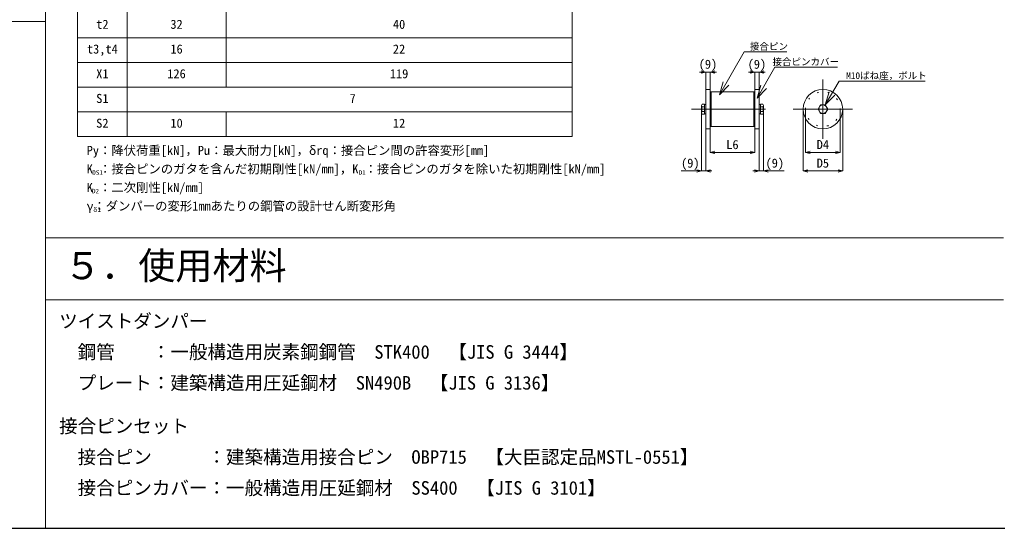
# Model space of a CAD drawing. Units: millimetres on the paper. Extents: x -210 to 210, y -148 to 148.
# Drawn here: x -59.2 to 99, y -140 to -57.7 of the extents above; entities that cross this region are included whole.
import ezdxf
from ezdxf.enums import TextEntityAlignment as Align

# ---------------------------------------------------------------- set-up
doc = ezdxf.new("R2010")
doc.units = ezdxf.units.MM
for name, pattern in [('CHAIN', [18.5, 12, -1.5, 3.5, -1.5]), ('DOTTED', [1.75, 0.25, -1.5]), ('USER3', [1, 0.5, -0.5])]:
    doc.linetypes.add(name, pattern=pattern)
for name, color, linetype, lineweight in [('0-0_レイヤ0', 2, 'Continuous', 18), ('0-1_レイヤ14', 7, 'Continuous', 13), ('0-2_レイヤ15', 3, 'USER3', 18)]:
    doc.layers.add(name, color=color, linetype=linetype, lineweight=lineweight)
doc.styles.add('ＭＳ ゴシック', font='')
doc.styles.get('ＭＳ ゴシック').set_extended_font_data('MS Gothic')

# ---------------------------------------------------------------- blocks, each defined once
blk = doc.blocks.new('M10-1')
at = {"layer": '0-0_レイヤ0', "color": 7}
for p, q in [((49454.79, 689.58), (49457.25, 690.98)), ((49455.41, 684.58), (49455.41, 682.08)), ((49473.81, 682.08), (49455.41, 682.08)), ((49457.25, 690.98), (49459.7, 689.58)), ((49457.25, 690.98), (49471.97, 690.98)), ((49459.7, 689.58), (49464.61, 690.98)), ((49459.7, 689.58), (49459.7, 684.58)), ((49463.87, 684.58), (49464.54, 682.08)), ((49464.67, 684.58), (49465.34, 682.08)), ((49473.81, 684.58), (49473.81, 682.08)), ((49474.42, 689.58), (49474.42, 684.58))]:
    blk.add_line(p, q, dxfattribs=at)
for points in [[(49454.79, 689.58), (49454.79, 684.58), (49474.42, 684.58)], [(49464.61, 690.98), (49469.52, 689.58), (49469.52, 684.58)], [(49469.52, 689.58), (49471.97, 690.98), (49474.42, 689.58)]]:
    blk.add_lwpolyline(points, dxfattribs=at)
blk = doc.blocks.new('M10-12')
at = {"layer": '0-0_レイヤ0', "color": 7}
for p, q in [((49200.39, 701.62), (49198.99, 699.17)), ((49198.99, 699.17), (49200.39, 696.71)), ((49198.99, 699.17), (49198.99, 684.44)), ((49200.39, 696.71), (49198.99, 691.8)), ((49200.39, 696.71), (49205.39, 696.71)), ((49205.39, 701), (49207.89, 701)), ((49205.39, 692.54), (49207.89, 691.87)), ((49207.89, 682.6), (49207.89, 701)), ((49200.39, 681.99), (49205.39, 681.99)), ((49205.39, 691.74), (49207.89, 691.07)), ((49205.39, 682.6), (49207.89, 682.6))]:
    blk.add_line(p, q, dxfattribs=at)
for points in [[(49200.39, 701.62), (49205.39, 701.62), (49205.39, 681.99)], [(49198.99, 691.8), (49200.39, 686.9), (49205.39, 686.9)], [(49200.39, 686.9), (49198.99, 684.44), (49200.39, 681.99)]]:
    blk.add_lwpolyline(points, dxfattribs=at)

msp = doc.modelspace()

# ---------------------------------------------------------------- linework, layer by layer
at = {"layer": '0-0_レイヤ0', "color": 4}
for p, q in [((-49.8, 19.8), (-49.8, -76.6)), ((-41.8, 19.8), (-41.8, -76.6)), ((-25.8, -68.6), (-25.8, 19.8)), ((30.2, 19.8), (30.2, -76.6)), ((-49.8, -60.6), (30.2, -60.6)), ((-49.8, -64.6), (30.2, -64.6)), ((-49.8, -68.6), (30.2, -68.6)), ((-49.8, -72.6), (30.2, -72.6)), ((-25.8, -76.6), (-25.8, -72.6)), ((-49.8, -76.6), (30.2, -76.6))]:
    msp.add_line(p, q, dxfattribs=at)
at = {"layer": '0-0_レイヤ0', "color": 4, "lineweight": 13}
for p, q in [((51.809, -66.161), (51.059, -65.974)), ((51.809, -66.161), (51.059, -66.349)), ((51.809, -68.961), (51.809, -66.161)), ((52.529, -66.161), (53.279, -65.974)), ((52.529, -68.961), (52.529, -66.161)), ((52.529, -66.161), (53.279, -66.349)), ((59.729, -66.161), (58.979, -65.974)), ((59.729, -66.161), (58.979, -66.349)), ((59.729, -68.961), (59.729, -66.161)), ((60.449, -66.161), (61.199, -65.974)), ((60.449, -69.168), (60.449, -66.161)), ((60.449, -66.161), (61.199, -66.349)), ((54.036, -69.824), (54.637, -67.724)), ((54.036, -69.824), (55.555, -68.253)), ((60.102, -70.383), (60.703, -68.282)), ((60.102, -70.383), (61.62, -68.812)), ((71.154, -71.481), (71.755, -69.381)), ((71.154, -71.481), (72.672, -69.911)), ((51.097, -72.75), (51.097, -82.161)), ((61.161, -72.75), (61.161, -82.161)), ((67.561, -72.161), (67.561, -82.161)), ((67.961, -72.161), (67.961, -79.161)), ((73.561, -72.161), (73.561, -79.161)), ((73.961, -72.161), (73.961, -82.161)), ((51.809, -75.361), (51.809, -82.161)), ((52.529, -75.361), (52.529, -79.161)), ((59.729, -75.361), (59.729, -79.161)), ((60.449, -75.361), (60.449, -82.161)), ((52.529, -79.161), (53.279, -78.974)), ((59.729, -79.161), (58.979, -78.974)), ((67.961, -79.161), (68.711, -78.974)), ((73.561, -79.161), (72.811, -78.974)), ((52.529, -79.161), (53.279, -79.349)), ((52.529, -79.161), (59.729, -79.161)), ((59.729, -79.161), (58.979, -79.349)), ((67.961, -79.161), (68.711, -79.349)), ((67.961, -79.161), (73.561, -79.161)), ((73.561, -79.161), (72.811, -79.349)), ((51.097, -82.161), (50.347, -81.974)), ((51.097, -82.161), (50.347, -82.349)), ((51.809, -82.161), (52.559, -81.974)), ((51.809, -82.161), (52.559, -82.349)), ((60.449, -82.161), (59.699, -81.974)), ((60.449, -82.161), (59.699, -82.349)), ((61.161, -82.161), (61.911, -81.974)), ((61.161, -82.161), (61.911, -82.349)), ((67.561, -82.161), (68.311, -81.974)), ((67.561, -82.161), (68.311, -82.349)), ((67.561, -82.161), (73.961, -82.161)), ((73.961, -82.161), (73.211, -81.974)), ((73.961, -82.161), (73.211, -82.349))]:
    msp.add_line(p, q, dxfattribs=at)
at = {"layer": '0-0_レイヤ0', "color": 4, "linetype": 'CHAIN'}
for p, q in [((70.761, -67.361), (70.761, -76.961)), ((49.497, -72.161), (62.761, -72.161)), ((65.961, -72.161), (75.561, -72.161))]:
    msp.add_line(p, q, dxfattribs=at)
at = {"layer": '0-0_レイヤ0'}
for p, q in [((51.809, -68.961), (51.809, -75.361)), ((52.689, -69.361), (52.529, -69.521)), ((52.689, -69.361), (59.569, -69.361)), ((59.569, -69.361), (59.729, -69.521)), ((59.729, -68.961), (59.729, -75.361)), ((59.729, -68.961), (60.449, -68.961)), ((60.449, -68.961), (60.449, -75.361)), ((51.809, -75.361), (52.529, -75.361)), ((52.529, -74.801), (52.689, -74.961)), ((52.689, -74.961), (59.569, -74.961)), ((59.729, -74.801), (59.569, -74.961)), ((59.729, -75.361), (60.449, -75.361))]:
    msp.add_line(p, q, dxfattribs=at)
at = {"layer": '0-0_レイヤ0', "color": 7}
for p, q in [((52.689, -69.361), (52.689, -74.961)), ((59.569, -69.361), (59.569, -74.961)), ((-55, -93), (100, -93)), ((-55, -103), (100, -103))]:
    msp.add_line(p, q, dxfattribs=at)
at = {"layer": '0-0_レイヤ0', "color": 4, "lineweight": 13}
for points in [[(54.036, -69.824), (58.041, -62.887), (64.952, -62.887)], [(50.809, -66.161), (51.809, -66.161), (52.529, -66.161), (53.529, -66.161)], [(58.729, -66.161), (59.729, -66.161), (60.449, -66.161), (61.449, -66.161)], [(60.102, -70.383), (62.99, -65.381), (73.1, -65.381)], [(71.154, -71.481), (73.386, -67.616), (87.287, -67.616)], [(47.815, -82.161), (51.097, -82.161), (51.809, -82.161), (52.809, -82.161)], [(59.449, -82.161), (60.449, -82.161), (61.161, -82.161), (64.488, -82.161)]]:
    msp.add_lwpolyline(points, dxfattribs=at)
at = {"layer": '0-0_レイヤ0'}
msp.add_lwpolyline([(51.809, -68.961), (52.529, -68.961), (52.529, -75.361)], dxfattribs=at)
at = {"layer": '0-0_レイヤ0', "color": 7}
msp.add_lwpolyline([(70.369, -71.481), (69.976, -72.161), (70.369, -72.841), (71.154, -72.841), (71.546, -72.161), (71.154, -71.481)], close=True, dxfattribs=at)
at = {"layer": '0-0_レイヤ0'}
msp.add_circle((70.761, -72.161), 3.2, dxfattribs=at)
at = {"layer": '0-0_レイヤ0', "linetype": 'DOTTED'}
msp.add_circle((70.761, -72.161), 2.8, dxfattribs=at)
at = {"layer": '0-0_レイヤ0', "color": 7}
msp.add_circle((70.761, -72.161), 0.68, dxfattribs=at)
at = {"layer": '0-1_レイヤ14', "lineweight": 18}
for p, q in [((-55, -140), (-55, 120)), ((-200, -58), (-55, -58))]:
    msp.add_line(p, q, dxfattribs=at)
at = {"layer": '0-2_レイヤ15', "color": 2, "linetype": 'Continuous', "lineweight": 25}
msp.add_line((200, -140), (-200, -140), dxfattribs=at)

# ---------------------------------------------------------------- block references
at = {"layer": '0-0_レイヤ0', "xscale": 0.08, "yscale": 0.08}
msp.add_blockref('M10-12', (-3884.822, -127.506), dxfattribs=at)
at = {"layer": '0-0_レイヤ0', "xscale": 0.08, "yscale": 0.08, "rotation": 270}
msp.add_blockref('M10-1', (5.883, 3885.007), dxfattribs=at)

# ---------------------------------------------------------------- texts
at = {"layer": '0-0_レイヤ0', "color": 7, "style": 'ＭＳ ゴシック'}
for s, height, p in [('t2', 1.466, (-46.8, -59.6)), ('32', 1.466, (-34.8, -59.6)), ('40', 1.466, (1.2, -59.6)), ('接合ピン', 1.1, (58.952, -62.887)), ('t3,t4', 1.466, (-48.3, -63.6)), ('16', 1.466, (-34.8, -63.6)), ('22', 1.466, (1.2, -63.6)), ('(9)', 1.466, (50.669, -66.061)), ('(9)', 1.466, (58.589, -66.061)), ('接合ピンカバー', 1.1, (62.6, -65.381)), ('X1', 1.466, (-46.8, -67.6)), ('126', 1.466, (-35.3, -67.6)), ('119', 1.466, (0.7, -67.6)), ('M10ばね座，ボルト', 1.1, (74.537, -67.616)), ('S1', 1.466, (-46.8, -71.6)), ('7', 1.466, (-5.8, -71.6)), ('S2', 1.466, (-46.8, -75.6)), ('10', 1.466, (-34.8, -75.6)), ('12', 1.466, (1.2, -75.6)), ('L6', 1.466, (55.129, -79.061)), ('D4', 1.466, (69.761, -79.061)), ('Py：降伏荷重[kN]，Pu：最大耐力[kN]，δrq：接合ピン間の許容変形[mm]', 1.466, (-48.346, -80.001)), ('(9)', 1.466, (47.815, -82.061)), ('(9)', 1.466, (61.488, -82.061)), ('D5', 1.466, (69.761, -82.061)), ('K ：接合ピンのガタを含んだ初期剛性[kN/mm]，K ：接合ピンのガタを除いた初期剛性[kN/mm]', 1.466, (-48.346, -83.001)), ('DS1', 0.7331, (-47.438, -83.001)), ('D1', 0.7331, (-4.335, -83.001)), ('K ：二次剛性[kN/mm]', 1.466, (-48.346, -86.001)), ('D2', 0.7331, (-47.485, -86.001)), ('γ：ダンパーの変形1mmあたりの鋼管の設計せん断変形角', 1.466, (-48.346, -89.001)), ('δ1', 0.7331, (-47.292, -89.001)), ('５．使用材料', 4.399, (-52, -101)), ('ツイストダンパー', 2.199, (-52.8, -108.2)), ('\u3000鋼管\u3000\u3000：一般構造用炭素鋼鋼管\u3000STK400\u3000【JIS G 3444】', 2.199, (-52.8, -113.2)), ('\u3000プレート：建築構造用圧延鋼材\u3000SN490B\u3000【JIS G 3136】', 2.199, (-52.8, -118.2)), ('接合ピンセット', 2.199, (-52.8, -125.2)), ('\u3000接合ピン\u3000\u3000\u3000：建築構造用接合ピン\u3000OBP715\u3000【大臣認定品MSTL-0551】', 2.199, (-52.8, -130.2)), ('\u3000接合ピンカバー：一般構造用圧延鋼材\u3000SS400\u3000【JIS G 3101】', 2.199, (-52.8, -135.2))]:
    msp.add_text(s, height=height, dxfattribs=at).set_placement(p, align=Align.BOTTOM_LEFT)

doc.saveas('drawing.dxf')
